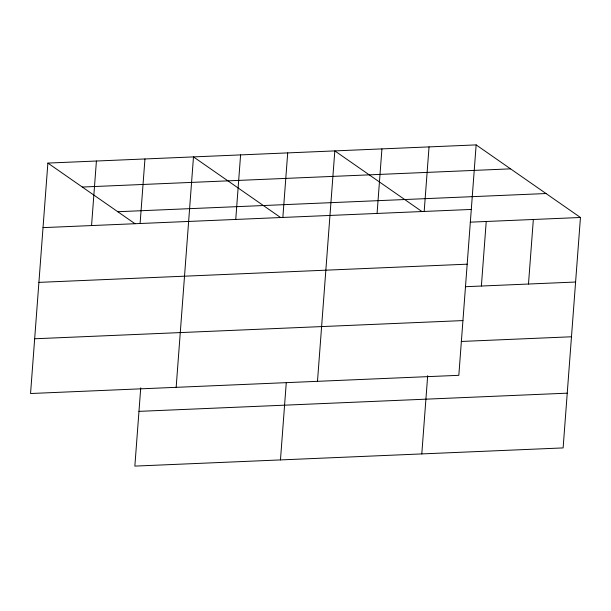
<?xml version="1.0" encoding="UTF-8"?>
<svg xmlns="http://www.w3.org/2000/svg" width="611" height="611" viewBox="0 0 611 611"><rect width="100%" height="100%" fill="white"/><g stroke="black" fill="none" stroke-linecap="round" stroke-linejoin="round"><path stroke-width="0.92" d="M47.879 163.084L30.55 393.515L458.823 375.322L476.145 144.899L47.879 163.084L134.97 223.695M91.558 225.566L96.416 161.021M140.095 223.504L144.952 158.959M140.736 387.863L134.855 466.101L563.121 447.916L580.45 217.485L476.145 144.899M176.159 387.328L193.488 156.905L280.579 217.516M235.747 219.441L240.597 154.904M282.855 217.447L287.705 152.903M280.464 459.923L286.276 382.616M317.491 381.325L334.82 150.902L421.911 211.513M377.071 213.445L381.928 148.901M424.187 211.444L429.037 146.9M421.796 453.92L427.677 375.673M481.376 286.032L486.234 221.488M528.484 284.031L533.342 219.486M82.294 187.042L510.567 168.85M117.763 211.719L546.028 193.534M43.022 227.628L471.295 209.443M470.21 222.167L580.45 217.485M38.905 282.374L467.178 264.181M465.361 286.712L575.6 282.03M34.667 338.769L462.939 320.584M461.244 341.457L571.484 336.776M138.972 411.363L567.237 393.171"/></g></svg>
